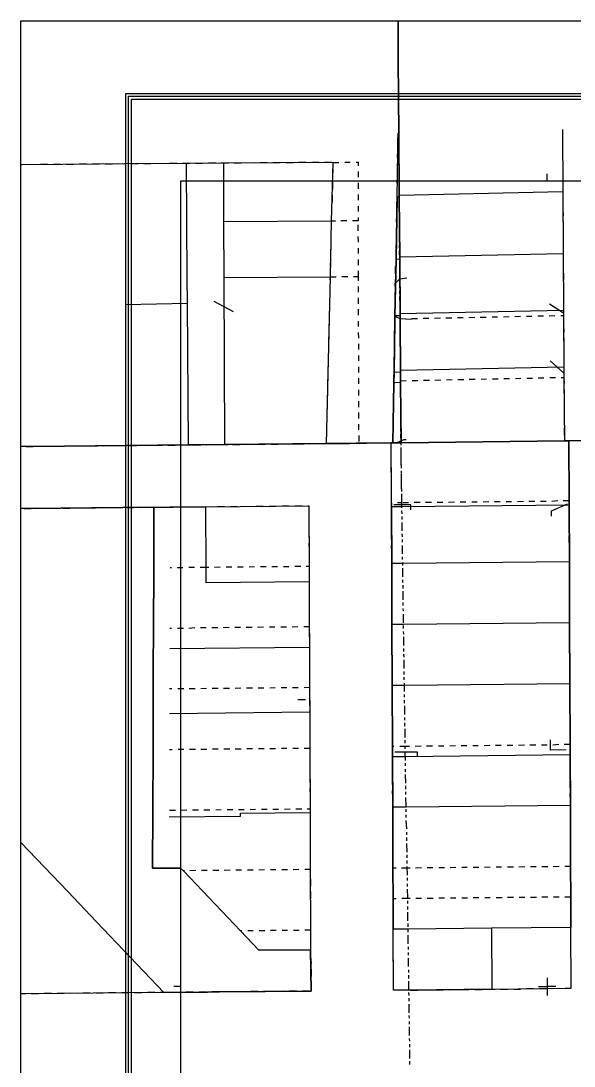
# Model space of a CAD drawing. Extents: x -8 to 2448, y 177 to 3185.
# Drawn here: x -8 to 378, y 2456 to 3185 of the extents above; entities that cross this region are included whole.
import ezdxf

# ---------------------------------------------------------------- set-up
doc = ezdxf.new("R2010")
doc.units = 0
doc.layers.add('Cadastral_Map', color=7, linetype='CONTINUOUS')

msp = doc.modelspace()

# ---------------------------------------------------------------- linework, layer by layer
at = {"layer": 'Cadastral_Map', "color": 1}
for points in [[(255.36557, 3184.8171), (255.36557, 3173.537), (255.36557, 3154.0969), (255.60557, 3135.6168), (255.60557, 3130.3368), (255.84558, 3108.2567), (255.84558, 3106.5767), (256.08558, 3063.3764), (256.08558, 3061.9364), (256.56559, 3020.1762), (256.56559, 3018.7362), (256.8056, 2980.576), (256.8056, 2979.136), (256.8056, 2976.976), (256.8056, 2975.536), (257.0456, 2940.9758), (257.0456, 2939.7758), (257.0456, 2933.7758), (257.0456, 2932.5757), (257.52561, 2890.5755), (251.76549, 2890.5755), (250.56546, 2890.5755), (228.24498, 2890.3355), (226.08493, 2890.3355), (221.76483, 2890.0955), (205.44448, 2890.0955), (134.64294, 2889.3755), (109.20238, 2889.1355), (66.00144, 2888.6555), (22.8005, 2888.1755), (-7.68017, 2887.9355), (-7.68017, 3184.8171), (255.36557, 3184.8171), (255.36557, 3184.8171)], [(-7.68017, 2844.7353), (20.16044, 2844.9753), (84.96185, 2845.6953), (84.96185, 2803.4551), (84.72185, 2760.9748), (84.48184, 2733.3747), (84.48184, 2718.7346), (84.48184, 2676.4944), (84.24184, 2634.2541), (84.00183, 2593.9339), (95.52208, 2593.9339), (103.68226, 2593.9339), (105.6023, 2592.0139), (145.44317, 2550.2537), (158.16345, 2536.8136), (194.40424, 2537.0536), (194.64424, 2508.2535), (130.80285, 2507.7735), (122.40267, 2507.5335), (91.922, 2507.2935), (45.12098, 2556.4937), (24.96054, 2577.6138), (-7.68017, 2611.934), (-7.68017, 2844.7353), (-7.68017, 2844.7353)]]:
    msp.add_lwpolyline(points, close=True, dxfattribs=at)
for points in [[(385.92841, 2892.2555), (374.40816, 2892.0155), (371.5281, 2892.0155), (257.52561, 2890.5755), (257.0456, 2932.5757), (257.0456, 2933.7758), (257.0456, 2939.7758), (257.0456, 2940.9758), (256.8056, 2975.536), (256.8056, 2976.976), (256.8056, 2979.136), (256.8056, 2980.576), (256.56559, 3018.7362), (256.56559, 3020.1762), (256.08558, 3061.9364), (256.08558, 3063.3764), (255.84558, 3106.5767), (255.84558, 3108.2567), (255.60557, 3130.3368), (255.60557, 3135.6168), (255.36557, 3154.0969), (255.36557, 3173.537), (255.36557, 3184.8171), (1361.7897, 3184.8171)], [(255.36557, 3178.5771), (255.36557, 3184.5771)], [(255.36557, 3174.497), (255.36557, 3176.6571)], [(255.36557, 3170.657), (255.36557, 3172.577)], [(255.36557, 3162.497), (255.36557, 3168.497)], [(255.36557, 3158.657), (255.36557, 3160.577)], [(255.36557, 3154.5769), (255.36557, 3156.4969)], [(255.60557, 3146.6569), (255.60557, 3152.6569)], [(255.60557, 3142.5769), (255.60557, 3144.4969)], [(255.60557, 3138.4969), (255.60557, 3140.6569)], [(255.60557, 3130.5768), (255.60557, 3136.5768)], [(255.60557, 3126.4968), (255.60557, 3128.6568)], [(255.60557, 3122.6568), (255.60557, 3124.5768)], [(255.84558, 3114.4967), (255.84558, 3120.4968)], [(255.84558, 3110.6567), (255.84558, 3112.5767)], [(255.84558, 3106.5767), (255.84558, 3108.4967)], [(255.84558, 3098.6566), (255.84558, 3104.6567)], [(255.84558, 3094.5766), (255.84558, 3096.4966)], [(255.84558, 3090.4966), (255.84558, 3092.6566)], [(256.08558, 3082.5766), (256.08558, 3088.5766)], [(256.08558, 3078.4965), (256.08558, 3080.6565)], [(256.08558, 3074.6565), (256.08558, 3076.5765)], [(256.08558, 3066.4965), (256.08558, 3072.4965)], [(256.08558, 3062.6564), (256.08558, 3064.5765)], [(256.08558, 3058.5764), (256.08558, 3060.4964)], [(256.32559, 3050.6564), (256.08558, 3056.6564)], [(256.32559, 3046.5764), (256.32559, 3048.4964)], [(256.32559, 3042.4963), (256.32559, 3044.6563)], [(256.32559, 3034.5763), (256.32559, 3040.5763)], [(256.32559, 3030.4963), (256.32559, 3032.6563)], [(256.32559, 3026.6563), (256.32559, 3028.5763)], [(256.56559, 3018.4962), (256.32559, 3024.4962)], [(256.56559, 3014.6562), (256.56559, 3016.5762)], [(256.56559, 3010.5762), (256.56559, 3012.4962)], [(256.56559, 3002.6561), (256.56559, 3008.6562)], [(256.56559, 2998.5761), (256.56559, 3000.4961)], [(256.56559, 2994.4961), (256.56559, 2996.6561)], [(256.8056, 2986.576), (256.56559, 2992.5761)], [(256.8056, 2982.496), (256.8056, 2984.656)], [(256.8056, 2978.656), (256.8056, 2980.576)], [(256.8056, 2970.4959), (256.8056, 2976.496)], [(256.8056, 2966.6559), (256.8056, 2968.5759)], [(256.8056, 2962.5759), (256.8056, 2964.4959)], [(257.0456, 2954.6559), (256.8056, 2960.6559)], [(257.0456, 2950.5758), (257.0456, 2952.4959)], [(257.0456, 2946.4958), (257.0456, 2948.6558)], [(257.0456, 2938.5758), (257.0456, 2944.5758)], [(257.0456, 2934.4958), (257.0456, 2936.6558)], [(257.0456, 2930.6557), (257.0456, 2932.5757)], [(257.28561, 2922.4957), (257.0456, 2928.4957)], [(257.28561, 2918.6557), (257.28561, 2920.5757)], [(257.28561, 2914.5756), (257.28561, 2916.4957)], [(257.28561, 2906.6556), (257.28561, 2912.6556)], [(257.52561, 2890.5755), (2158.6071, 2915.0557)], [(257.28561, 2902.5756), (257.28561, 2904.4956)], [(257.28561, 2898.4956), (257.28561, 2900.6556)], [(257.52561, 2890.5755), (257.28561, 2896.5756)], [(-7.68017, 2132.8915), (-7.68017, 2611.934), (24.96054, 2577.6138), (45.12098, 2556.4937), (91.922, 2507.2935), (122.40267, 2507.5335), (130.80285, 2507.7735), (194.64424, 2508.2535), (194.40424, 2537.0536), (158.16345, 2536.8136), (145.44317, 2550.2537), (105.6023, 2592.0139), (103.68226, 2593.9339), (95.52208, 2593.9339), (84.00183, 2593.9339), (84.24184, 2634.2541), (84.48184, 2676.4944), (84.48184, 2718.7346), (84.48184, 2733.3747), (84.72185, 2760.9748), (84.96185, 2803.4551), (84.96185, 2845.6953), (20.16044, 2844.9753), (-7.68017, 2844.7353), (-7.68017, 2887.9355), (22.8005, 2888.1755), (66.00144, 2888.6555), (109.20238, 2889.1355), (134.64294, 2889.3755), (205.44448, 2890.0955), (221.76483, 2890.0955), (226.08493, 2890.3355), (228.24498, 2890.3355), (250.56546, 2890.5755), (251.76549, 2890.5755), (257.52561, 2890.5755), (371.5281, 2892.0155), (374.40816, 2892.0155), (385.92841, 2892.2555)], [(-7.68017, 2887.9355), (257.52561, 2890.5755)], [(257.52561, 2889.1355), (257.52561, 2890.5755)], [(257.52561, 2885.0555), (257.52561, 2887.2155)], [(257.52561, 2877.1354), (257.52561, 2883.1355)], [(257.76562, 2873.0554), (257.76562, 2875.2154)], [(257.76562, 2869.2154), (257.76562, 2871.1354)], [(257.76562, 2861.0554), (257.76562, 2867.0554)], [(258.00562, 2857.2153), (257.76562, 2859.1354)], [(258.00562, 2853.1353), (258.00562, 2855.0553)], [(258.00562, 2845.2153), (258.00562, 2851.2153)], [(258.24563, 2841.1353), (258.00562, 2843.0553)], [(258.24563, 2837.0552), (258.24563, 2839.2152)], [(258.24563, 2829.1352), (258.24563, 2835.1352)], [(258.48563, 2825.0552), (258.24563, 2827.2152)], [(258.48563, 2821.2151), (258.48563, 2823.1352)], [(258.48563, 2813.0551), (258.48563, 2819.0551)], [(258.48563, 2809.2151), (258.48563, 2811.1351)], [(258.72564, 2805.1351), (258.72564, 2807.0551)], [(258.72564, 2797.215), (258.72564, 2803.2151)], [(258.72564, 2793.135), (258.72564, 2795.055)], [(258.96564, 2789.055), (258.96564, 2791.215)], [(258.96564, 2781.1349), (258.96564, 2787.135)], [(258.96564, 2777.0549), (258.96564, 2779.2149)], [(259.20565, 2773.2149), (258.96564, 2775.1349)], [(259.20565, 2765.0548), (259.20565, 2771.0549)], [(259.20565, 2761.2148), (259.20565, 2763.1348)], [(259.44566, 2757.1348), (259.20565, 2759.0548)], [(259.44566, 2749.2148), (259.44566, 2755.2148)], [(259.44566, 2745.1347), (259.44566, 2747.0548)], [(259.68566, 2741.0547), (259.44566, 2743.2147)], [(259.68566, 2733.1347), (259.68566, 2739.1347)], [(259.68566, 2729.0547), (259.68566, 2731.2147)], [(259.68566, 2725.2146), (259.68566, 2727.1346)], [(259.92567, 2717.0546), (259.92567, 2723.0546)], [(259.92567, 2713.2146), (259.92567, 2715.1346)], [(259.92567, 2709.1345), (259.92567, 2711.0546)], [(260.16567, 2701.2145), (260.16567, 2707.2145)], [(260.16567, 2697.1345), (260.16567, 2699.0545)], [(260.16567, 2693.0545), (260.16567, 2695.2145)], [(260.40568, 2685.1344), (260.40568, 2691.1344)], [(260.40568, 2681.0544), (260.40568, 2683.2144)], [(260.40568, 2677.2144), (260.40568, 2679.1344)], [(260.64568, 2669.0543), (260.40568, 2675.0544)], [(260.64568, 2665.2143), (260.64568, 2667.1343)], [(260.64568, 2661.1343), (260.64568, 2663.0543)], [(260.88569, 2653.2142), (260.64568, 2659.2143)], [(260.88569, 2649.1342), (260.88569, 2651.2942)], [(260.88569, 2645.2942), (260.88569, 2647.2142)], [(261.12569, 2637.1342), (260.88569, 2643.1342)], [(261.12569, 2633.2941), (261.12569, 2635.2141)], [(261.12569, 2629.2141), (261.12569, 2631.1341)], [(261.3657, 2621.2941), (261.12569, 2627.2941)], [(261.3657, 2617.2141), (261.3657, 2619.1341)], [(261.3657, 2613.134), (261.3657, 2615.294)], [(261.6057, 2605.214), (261.3657, 2611.214)], [(261.6057, 2601.134), (261.6057, 2603.294)], [(261.6057, 2597.2939), (261.6057, 2599.214)], [(261.84571, 2589.1339), (261.6057, 2595.1339)], [(261.84571, 2585.2939), (261.84571, 2587.2139)], [(261.84571, 2581.2139), (261.84571, 2583.1339)], [(262.08571, 2573.2938), (261.84571, 2579.2938)], [(262.08571, 2569.2138), (262.08571, 2571.1338)], [(262.08571, 2565.1338), (262.08571, 2567.2938)], [(262.08571, 2557.2137), (262.08571, 2563.2138)], [(262.32572, 2553.1337), (262.32572, 2555.2937)], [(262.32572, 2549.2937), (262.32572, 2551.2137)], [(262.32572, 2541.1336), (262.32572, 2547.1337)], [(262.56572, 2537.2936), (262.56572, 2539.2136)], [(262.56572, 2533.2136), (262.56572, 2535.1336)], [(262.56572, 2525.2936), (262.56572, 2531.2936)], [(262.80573, 2521.2135), (262.80573, 2523.1335)], [(262.80573, 2517.1335), (262.80573, 2519.2935)], [(262.80573, 2509.2135), (262.80573, 2515.2135)], [(263.04573, 2505.1335), (262.80573, 2507.2935)], [(263.04573, 2501.2934), (263.04573, 2503.2134)], [(263.04573, 2493.1334), (263.04573, 2499.1334)], [(263.28574, 2489.2934), (263.04573, 2491.2134)], [(263.28574, 2485.2133), (263.28574, 2487.1334)], [(263.28574, 2477.2933), (263.28574, 2483.2933)], [(263.52574, 2473.2133), (263.28574, 2475.1333)], [(263.52574, 2469.1333), (263.52574, 2471.2933)], [(263.52574, 2461.2132), (263.52574, 2467.2132)], [(263.52574, 2457.1332), (263.52574, 2459.2932)]]:
    msp.add_lwpolyline(points, dxfattribs=at)
at = {"layer": 'Cadastral_Map', "color": 7}
for points in [[(65.52143, 177.36095), (65.52143, 3134.1768), (2374.1318, 3134.1768), (2374.1318, 177.36095), (65.52143, 177.36095)], [(67.44147, 179.28096), (67.44147, 3132.2568), (2372.4517, 3132.2568), (2372.4517, 179.28096), (67.44147, 179.28096)], [(69.36151, 181.20097), (69.36151, 3130.3368), (2370.2917, 3130.3368), (2370.2917, 181.20097), (69.36151, 181.20097)], [(251.76549, 2890.5755), (252.4855, 2932.3357), (252.72551, 2939.5358), (253.20552, 2975.536), (253.20552, 2979.136), (253.92554, 3018.4962), (254.64555, 3061.9364), (255.36557, 3106.5767), (255.84558, 3106.5767)], [(254.64555, 3061.9364), (255.36557, 3106.5767), (255.84558, 3106.5767)], [(370.08807, 3108.9767), (370.32807, 3065.7765)], [(370.08807, 3108.9767), (370.32807, 3065.7765), (370.56808, 3022.5762), (370.80808, 2982.976), (370.80808, 2979.376), (371.04809, 2943.3758), (371.04809, 2936.1758), (371.5281, 2892.0155)], [(210.00458, 3086.1766), (133.92292, 3085.6966), (107.76235, 3085.4566), (64.56141, 3085.2166), (21.36047, 3084.7366), (-7.68017, 3084.4966)], [(-7.68017, 2887.9355), (22.8005, 2888.1755), (66.00144, 2888.6555), (109.20238, 2889.1355), (134.64294, 2889.3755), (205.44448, 2890.0955), (208.32454, 3006.2561), (209.04456, 3045.1363), (210.00458, 3086.1766)], [(108.48236, 2987.776), (108.24236, 3005.5361), (108.00235, 3044.4163), (107.76235, 3085.4566)], [(133.92292, 3044.6563), (133.92292, 3085.6966)], [(210.00458, 3086.1766), (214.08467, 3086.1766)], [(218.16476, 3086.4166), (222.00484, 3086.4166)], [(226.08493, 3086.4166), (227.52496, 3086.4166), (227.52496, 3083.7766)], [(227.52496, 3079.6965), (227.52496, 3075.8565)], [(359.28783, 3073.2165), (359.28783, 3078.2565)], [(103.92227, 1957.2105), (103.92227, 3073.2165), (2335.9709, 3073.2165), (2335.9709, 841.20452), (103.92227, 841.20452), (103.92227, 1957.2105)], [(227.52496, 3071.7765), (227.52496, 3067.6965)], [(227.52496, 3063.8565), (227.52496, 3059.7764)], [(254.64555, 3061.9364), (253.92554, 3018.4962)], [(256.08558, 3061.9364), (254.64555, 3061.9364)], [(256.08558, 3063.3764), (370.32807, 3065.7765)], [(256.08558, 3063.3764), (256.08558, 3061.9364)], [(370.32807, 3065.7765), (370.56808, 3022.5762)], [(227.52496, 3055.6964), (227.52496, 3051.8564)], [(227.52496, 3047.7764), (227.52496, 3045.3764)], [(211.68461, 3045.1363), (209.04456, 3045.1363), (133.92292, 3044.6563)], [(134.16292, 3005.7761), (133.92292, 3044.6563)], [(219.60479, 3045.3764), (215.5247, 3045.3764)], [(227.52496, 3045.3764), (223.68488, 3045.3764)], [(227.52496, 3038.4163), (227.52496, 3042.4963)], [(227.76496, 3030.4963), (227.52496, 3034.5763)], [(227.76496, 3022.5762), (227.76496, 3026.4162)], [(227.76496, 3014.4162), (227.76496, 3016.3362), (227.76496, 3018.4962)], [(253.92554, 3018.4962), (253.20552, 2979.136)], [(256.56559, 3018.7362), (253.92554, 3018.4962)], [(256.56559, 3020.1762), (370.56808, 3022.5762)], [(256.56559, 3020.1762), (256.56559, 3018.7362)], [(370.56808, 3022.5762), (370.80808, 2982.976)], [(227.76496, 3006.4961), (227.76496, 3010.5762)], [(134.16292, 3005.7761), (208.32454, 3006.2561)], [(134.64294, 2889.3755), (134.16292, 3005.7761)], [(208.32454, 3006.2561), (212.16462, 3006.2561)], [(216.24471, 3006.4961), (220.3248, 3006.4961)], [(224.16489, 3006.4961), (227.28495, 3006.4961), (227.76496, 3006.4961)], [(227.76496, 3003.6161), (227.76496, 3006.4961)], [(253.68553, 3001.9361), (256.56559, 3005.0561), (261.3657, 3005.5361)], [(227.76496, 2995.6961), (227.76496, 2999.5361)], [(140.64307, 2982.016), (127.20277, 2989.216)], [(227.76496, 2987.536), (227.76496, 2991.6161)], [(108.48236, 2987.776), (65.28142, 2986.816)], [(109.20238, 2889.1355), (108.48236, 2987.776)], [(227.76496, 2979.616), (227.76496, 2983.696)], [(370.80808, 2982.976), (256.8056, 2980.576)], [(370.80808, 2981.056), (360.96787, 2987.296)], [(370.80808, 2982.976), (370.80808, 2979.376)], [(227.76496, 2971.696), (227.76496, 2975.536)], [(253.20552, 2975.536), (252.72551, 2939.5358)], [(256.8056, 2979.136), (253.20552, 2979.136)], [(253.20552, 2979.136), (253.20552, 2975.536)], [(264.72577, 2976.496), (256.8056, 2976.976), (253.20552, 2978.656)], [(253.44552, 2975.536), (253.20552, 2975.536)], [(256.8056, 2980.576), (256.8056, 2979.136)], [(256.8056, 2976.976), (260.88569, 2977.216)], [(256.8056, 2975.776), (256.8056, 2975.536)], [(264.72577, 2977.216), (268.80586, 2977.216)], [(272.88595, 2977.456), (276.72603, 2977.456)], [(280.80612, 2977.456), (284.88621, 2977.696)], [(288.72629, 2977.696), (292.80638, 2977.696)], [(296.88647, 2977.936), (300.72656, 2977.936)], [(304.80664, 2977.936), (308.88673, 2978.176)], [(312.72682, 2978.176), (316.80691, 2978.176)], [(320.88699, 2978.416), (324.72708, 2978.416)], [(328.80717, 2978.416), (332.88726, 2978.656)], [(336.72734, 2978.656), (340.80743, 2978.896)], [(344.88752, 2978.896), (348.7276, 2978.896)], [(352.80769, 2979.136), (356.88778, 2979.136)], [(360.72786, 2979.136), (364.80795, 2979.376)], [(368.88804, 2979.376), (370.80808, 2979.376)], [(370.80808, 2979.376), (371.04809, 2943.3758)], [(228.00497, 2963.5359), (227.76496, 2967.6159)], [(228.00497, 2955.6159), (228.00497, 2959.6959)], [(228.00497, 2947.6958), (228.00497, 2951.5358)], [(370.80808, 2939.2958), (361.44788, 2947.6958)], [(228.00497, 2939.5358), (228.00497, 2943.6158)], [(252.72551, 2939.5358), (252.4855, 2932.3357)], [(257.0456, 2939.7758), (252.72551, 2939.5358)], [(371.04809, 2943.3758), (257.0456, 2940.9758)], [(257.0456, 2939.7758), (257.0456, 2940.9758)], [(371.04809, 2943.3758), (371.04809, 2936.1758)], [(228.00497, 2931.6157), (228.00497, 2935.6958)], [(252.4855, 2932.3357), (251.76549, 2890.5755)], [(257.0456, 2932.5757), (253.20552, 2932.3357)], [(257.0456, 2933.7758), (261.12569, 2934.0158)], [(257.0456, 2933.7758), (257.0456, 2932.5757)], [(265.20578, 2934.0158), (269.04586, 2934.0158)], [(273.12595, 2934.2558), (277.20604, 2934.2558)], [(281.04613, 2934.2558), (285.12622, 2934.4958)], [(289.2063, 2934.4958), (293.04639, 2934.7358)], [(297.12648, 2934.7358), (301.20657, 2934.7358)], [(305.04665, 2934.9758), (309.12674, 2934.9758)], [(313.20683, 2934.9758), (317.04691, 2935.2158)], [(321.127, 2935.2158), (325.20709, 2935.2158)], [(329.04717, 2935.4558), (333.12726, 2935.4558)], [(337.20735, 2935.4558), (341.04743, 2935.6958)], [(345.12752, 2935.6958), (349.20761, 2935.6958)], [(353.0477, 2935.9358), (357.12778, 2935.9358)], [(361.20787, 2936.1758), (365.04796, 2936.1758)], [(369.12805, 2936.1758), (371.04809, 2936.1758)], [(371.04809, 2936.1758), (371.5281, 2892.0155)], [(228.00497, 2923.6957), (228.00497, 2927.5357)], [(228.00497, 2915.5357), (228.00497, 2919.6157)], [(228.00497, 2907.6156), (228.00497, 2911.6956)], [(228.00497, 2899.6956), (228.00497, 2903.5356)], [(228.24498, 2891.5355), (228.24498, 2895.6155)], [(-7.68017, 2132.8915), (-7.68017, 2611.934), (24.96054, 2577.6138), (45.12098, 2556.4937), (91.922, 2507.2935), (122.40267, 2507.5335), (130.80285, 2507.7735), (194.64424, 2508.2535), (194.40424, 2537.0536), (158.16345, 2536.8136), (145.44317, 2550.2537), (105.6023, 2592.0139), (103.68226, 2593.9339), (95.52208, 2593.9339), (84.00183, 2593.9339), (84.24184, 2634.2541), (84.48184, 2676.4944), (84.48184, 2718.7346), (84.48184, 2733.3747), (84.72185, 2760.9748), (84.96185, 2803.4551), (84.96185, 2845.6953), (20.16044, 2844.9753), (-7.68017, 2844.7353), (-7.68017, 2887.9355), (22.8005, 2888.1755), (66.00144, 2888.6555), (109.20238, 2889.1355), (134.64294, 2889.3755), (205.44448, 2890.0955), (221.76483, 2890.0955), (226.08493, 2890.3355), (228.24498, 2890.3355), (250.56546, 2890.5755), (251.76549, 2890.5755), (257.52561, 2890.5755), (371.5281, 2892.0155), (374.40816, 2892.0155), (385.92841, 2892.2555)], [(66.00144, 2888.6555), (109.20238, 2889.1355)], [(109.20238, 2889.1355), (134.64294, 2889.3755)], [(134.64294, 2889.3755), (205.44448, 2890.0955)], [(205.44448, 2890.0955), (209.52457, 2890.0955)], [(213.60466, 2890.0955), (217.44474, 2890.0955)], [(221.52483, 2890.0955), (221.76483, 2890.0955), (225.60492, 2890.3355)], [(250.80547, 2848.8153), (250.56546, 2890.5755), (251.76549, 2890.5755)], [(262.80573, 2508.9735), (252.2455, 2508.9735), (252.00549, 2551.4537), (252.00549, 2572.5738), (251.76549, 2593.9339), (251.76549, 2636.4142), (251.52548, 2671.6943), (251.52548, 2678.8944), (251.28548, 2721.3746), (251.04547, 2763.8548), (251.04547, 2806.3351), (250.80547, 2845.9353), (250.80547, 2848.8153), (250.56546, 2890.5755)], [(251.76549, 2890.5755), (257.52561, 2890.5755)], [(254.16554, 2890.5755), (259.44566, 2892.9755), (261.12569, 2892.9755)], [(257.52561, 2890.5755), (371.5281, 2892.0155)], [(257.52561, 2888.8955), (257.52561, 2890.5755)], [(262.80573, 2508.9735), (320.64699, 2509.6935), (376.0882, 2510.1735), (375.84819, 2552.6537), (375.84819, 2573.7738), (375.60819, 2595.1339), (375.60819, 2637.6142), (375.36818, 2672.8944), (375.36818, 2680.0944), (375.12818, 2722.5746), (374.88817, 2765.0548), (374.88817, 2807.5351), (374.64817, 2847.1353), (374.64817, 2850.0153), (374.40816, 2892.0155)], [(371.5281, 2892.0155), (374.40816, 2892.0155), (374.64817, 2850.0153)], [(371.5281, 2892.0155), (374.40816, 2892.0155)], [(257.52561, 2880.7355), (257.52561, 2884.8155)], [(257.76562, 2872.8154), (257.52561, 2876.8954)], [(257.76562, 2864.8954), (257.76562, 2868.7354)], [(258.00562, 2856.7353), (257.76562, 2860.8154)], [(258.00562, 2848.8153), (258.00562, 2852.8953)], [(366.72799, 2850.0153), (362.6479, 2849.7753)], [(374.64817, 2850.0153), (370.56808, 2850.0153)], [(374.64817, 2850.0153), (374.64817, 2847.1353)], [(-7.68017, 2844.7353), (20.16044, 2844.9753), (84.96185, 2845.6953), (96.4821, 2845.6953), (121.20264, 2845.9353), (193.20421, 2846.6553), (193.44422, 2804.4151), (193.44422, 2793.615), (193.44422, 2762.1748), (193.68422, 2747.7748), (193.68422, 2719.9346), (193.92423, 2702.6545), (193.92423, 2677.4544), (194.16423, 2635.2141), (194.16423, 2632.8141), (194.16423, 2592.9739), (194.40424, 2550.7337), (194.40424, 2537.0536), (194.64424, 2508.2535)], [(121.20264, 2845.9353), (96.4821, 2845.6953)], [(121.20264, 2845.9353), (193.20421, 2846.6553), (193.44422, 2804.4151), (193.44422, 2793.615)], [(121.44265, 2803.6951), (121.20264, 2845.9353)], [(250.80547, 2848.8153), (250.80547, 2845.9353)], [(251.04547, 2848.8153), (250.80547, 2848.8153)], [(250.80547, 2845.9353), (251.04547, 2806.3351)], [(258.00562, 2845.9353), (250.80547, 2845.9353)], [(264.24576, 2843.7753), (264.24576, 2847.3753), (252.4855, 2847.3753)], [(258.00562, 2848.8153), (254.88556, 2848.8153)], [(258.00562, 2845.9353), (258.00562, 2848.8153)], [(374.64817, 2847.1353), (258.00562, 2845.9353)], [(262.56572, 2848.8153), (258.72564, 2848.8153)], [(270.7259, 2849.0553), (266.64581, 2849.0553)], [(278.64607, 2849.0553), (274.56598, 2849.0553)], [(286.56625, 2849.0553), (282.72616, 2849.0553)], [(294.72642, 2849.2953), (290.64634, 2849.0553)], [(302.6466, 2849.2953), (298.56651, 2849.2953)], [(310.56677, 2849.2953), (306.72669, 2849.2953)], [(318.72695, 2849.5353), (314.64686, 2849.2953)], [(326.64712, 2849.5353), (322.56703, 2849.5353)], [(334.56729, 2849.5353), (330.72721, 2849.5353)], [(342.72747, 2849.7753), (338.64738, 2849.5353)], [(350.64764, 2849.7753), (346.56755, 2849.7753)], [(358.56782, 2849.7753), (354.72773, 2849.7753)], [(362.4079, 2839.4552), (362.4079, 2843.0553), (373.44814, 2848.0953)], [(374.64817, 2847.1353), (374.88817, 2807.5351), (374.88817, 2765.0548), (375.12818, 2722.5746), (375.36818, 2680.0944)], [(251.04547, 2806.3351), (251.04547, 2763.8548)], [(258.72564, 2806.3351), (251.04547, 2806.3351)], [(374.88817, 2807.5351), (258.72564, 2806.3351)], [(97.44212, 2803.4551), (96.4821, 2803.4551)], [(105.3623, 2803.4551), (101.28221, 2803.4551)], [(113.28247, 2803.6951), (109.44239, 2803.6951)], [(121.44265, 2803.6951), (117.36256, 2803.6951)], [(123.36269, 2803.6951), (121.44265, 2803.6951)], [(193.44422, 2793.615), (121.44265, 2792.895), (121.44265, 2803.6951)], [(131.28286, 2803.9351), (127.44278, 2803.6951)], [(139.44304, 2803.9351), (135.36295, 2803.9351)], [(147.36321, 2803.9351), (143.28312, 2803.9351)], [(155.28339, 2804.1751), (151.4433, 2803.9351)], [(163.44356, 2804.1751), (159.36347, 2804.1751)], [(171.36374, 2804.1751), (167.28365, 2804.1751)], [(179.28391, 2804.1751), (175.44382, 2804.1751)], [(187.44409, 2804.4151), (183.364, 2804.4151)], [(193.44422, 2804.4151), (191.28417, 2804.4151)], [(193.44422, 2793.615), (193.44422, 2762.1748)], [(251.04547, 2763.8548), (251.28548, 2721.3746)], [(259.20565, 2763.8548), (251.04547, 2763.8548)], [(374.88817, 2765.0548), (259.20565, 2763.8548)], [(97.44212, 2761.2148), (96.2421, 2761.2148)], [(105.6023, 2761.2148), (101.52221, 2761.2148)], [(113.52247, 2761.4548), (109.44239, 2761.2148)], [(121.44265, 2761.4548), (117.60256, 2761.4548)], [(129.60283, 2761.4548), (125.52274, 2761.4548)], [(137.523, 2761.6948), (133.44291, 2761.4548)], [(145.44317, 2761.6948), (141.60309, 2761.6948)], [(153.60335, 2761.6948), (149.52326, 2761.6948)], [(161.52352, 2761.9348), (157.44343, 2761.6948)], [(169.44369, 2761.9348), (165.60361, 2761.9348)], [(177.60387, 2761.9348), (173.52378, 2761.9348)], [(185.52404, 2762.1748), (181.44396, 2761.9348)], [(193.44422, 2762.1748), (189.60413, 2762.1748)], [(193.44422, 2762.1748), (193.68422, 2747.7748)], [(193.68422, 2747.7748), (96.2421, 2746.8147)], [(193.68422, 2747.7748), (193.68422, 2719.9346), (193.92423, 2702.6545)], [(97.68213, 2718.9746), (96.00209, 2718.9746)], [(105.84231, 2718.9746), (101.76222, 2718.9746)], [(113.76248, 2718.9746), (109.68239, 2718.9746)], [(121.68265, 2719.2146), (117.84257, 2718.9746)], [(129.84283, 2719.2146), (125.76274, 2719.2146)], [(137.763, 2719.2146), (133.68291, 2719.2146)], [(145.68318, 2719.4546), (141.84309, 2719.2146)], [(153.84335, 2719.4546), (149.76326, 2719.4546)], [(161.76353, 2719.4546), (157.68344, 2719.4546)], [(169.6837, 2719.6946), (165.84362, 2719.4546)], [(177.84388, 2719.6946), (173.76379, 2719.6946)], [(185.76405, 2719.6946), (181.68396, 2719.6946)], [(193.68422, 2719.9346), (189.84414, 2719.6946)], [(251.28548, 2721.3746), (251.52548, 2678.8944)], [(259.92567, 2721.3746), (251.28548, 2721.3746)], [(375.12818, 2722.5746), (259.92567, 2721.3746)], [(185.52404, 2711.5346), (190.80416, 2711.5346)], [(193.92423, 2702.6545), (96.00209, 2701.6945)], [(193.92423, 2702.6545), (193.92423, 2677.4544), (194.16423, 2635.2141)], [(372.48812, 2676.4944), (361.68788, 2676.2544), (361.68788, 2683.4544)], [(97.92213, 2676.4944), (96.00209, 2676.4944)], [(105.84231, 2676.7344), (102.00222, 2676.7344)], [(114.00249, 2676.7344), (109.9224, 2676.7344)], [(121.92266, 2676.7344), (117.84257, 2676.7344)], [(129.84283, 2676.9744), (126.00275, 2676.9744)], [(138.00301, 2676.9744), (133.92292, 2676.9744)], [(145.92318, 2676.9744), (141.84309, 2676.9744)], [(153.84335, 2677.2144), (150.00327, 2677.2144)], [(162.00353, 2677.2144), (157.92344, 2677.2144)], [(169.9237, 2677.2144), (165.84362, 2677.2144)], [(177.84388, 2677.4544), (174.00379, 2677.4544)], [(186.00405, 2677.4544), (181.92397, 2677.4544)], [(193.92423, 2677.4544), (189.84414, 2677.4544)], [(251.52548, 2678.8944), (251.52548, 2671.6943), (251.76549, 2636.4142)], [(252.4855, 2678.8944), (251.52548, 2678.8944)], [(260.40568, 2678.8944), (256.56559, 2678.8944)], [(263.28574, 2678.8944), (260.40568, 2678.8944)], [(271.44592, 2679.1344), (267.36583, 2678.8944)], [(279.36609, 2679.1344), (275.286, 2679.1344)], [(287.28626, 2679.1344), (283.44618, 2679.1344)], [(295.44644, 2679.3744), (291.36635, 2679.1344)], [(303.36661, 2679.3744), (299.28652, 2679.3744)], [(311.28679, 2679.3744), (307.4467, 2679.3744)], [(319.44696, 2679.6144), (315.36687, 2679.3744)], [(327.36714, 2679.6144), (323.28705, 2679.6144)], [(335.28731, 2679.6144), (331.44722, 2679.6144)], [(343.44749, 2679.8544), (339.3674, 2679.6144)], [(351.36766, 2679.8544), (347.28757, 2679.8544)], [(359.28783, 2679.8544), (355.44775, 2679.8544)], [(367.44801, 2680.0944), (363.36792, 2679.8544)], [(375.36818, 2680.0944), (371.28809, 2680.0944)], [(375.36818, 2680.0944), (375.36818, 2672.8944)], [(260.64568, 2671.6943), (251.52548, 2671.6943)], [(268.80586, 2671.6943), (268.80586, 2674.8144), (253.20552, 2674.8144)], [(375.36818, 2672.8944), (260.64568, 2671.6943)], [(375.36818, 2672.8944), (375.60819, 2637.6142)], [(95.76209, 2629.6941), (145.44317, 2630.1741), (145.44317, 2632.3341), (194.16423, 2632.8141)], [(100.08218, 2634.2541), (96.00209, 2634.2541)], [(108.00235, 2634.4941), (104.16227, 2634.2541)], [(116.16253, 2634.4941), (112.08244, 2634.4941)], [(124.08271, 2634.4941), (120.00262, 2634.4941)], [(132.00288, 2634.7341), (128.16279, 2634.4941)], [(140.16306, 2634.7341), (136.08297, 2634.7341)], [(148.08323, 2634.7341), (144.00314, 2634.7341)], [(156.0034, 2634.9741), (152.16332, 2634.7341)], [(164.16358, 2634.9741), (160.08349, 2634.9741)], [(172.08375, 2634.9741), (168.00366, 2634.9741)], [(180.00392, 2635.2141), (176.16384, 2634.9741)], [(188.1641, 2635.2141), (184.08401, 2635.2141)], [(194.16423, 2635.2141), (192.00419, 2635.2141)], [(194.16423, 2635.2141), (194.16423, 2632.8141)], [(194.16423, 2632.8141), (194.16423, 2592.9739)], [(251.76549, 2636.4142), (251.76549, 2593.9339)], [(261.12569, 2636.4142), (251.76549, 2636.4142)], [(375.60819, 2637.6142), (261.12569, 2636.4142)], [(375.60819, 2637.6142), (375.60819, 2595.1339), (371.7681, 2595.1339)], [(343.68749, 2594.8939), (339.6074, 2594.6539)], [(351.60766, 2594.8939), (347.76758, 2594.8939)], [(359.76784, 2594.8939), (355.68775, 2594.8939)], [(367.68801, 2595.1339), (363.60793, 2594.8939)], [(375.60819, 2595.1339), (375.84819, 2573.7738)], [(95.52208, 2593.9339), (103.68226, 2593.9339), (105.6023, 2592.0139)], [(145.44317, 2550.2537), (105.6023, 2592.0139)], [(106.32232, 2592.0139), (105.6023, 2592.0139)], [(114.24249, 2592.2539), (110.1624, 2592.0139)], [(122.16266, 2592.2539), (118.32258, 2592.2539)], [(130.32284, 2592.2539), (126.24275, 2592.2539)], [(138.24301, 2592.4939), (134.16292, 2592.2539)], [(146.16319, 2592.4939), (142.3231, 2592.4939)], [(154.32336, 2592.4939), (150.24328, 2592.4939)], [(162.24354, 2592.7339), (158.16345, 2592.4939)], [(170.16371, 2592.7339), (166.32363, 2592.7339)], [(178.32389, 2592.7339), (174.2438, 2592.7339)], [(186.24406, 2592.9739), (182.16397, 2592.7339)], [(194.16423, 2592.9739), (190.32415, 2592.9739)], [(194.16423, 2592.9739), (194.40424, 2550.7337), (194.40424, 2537.0536)], [(251.76549, 2593.9339), (252.00549, 2572.5738), (252.00549, 2551.4537)], [(253.92554, 2593.9339), (251.76549, 2593.9339)], [(261.6057, 2593.9339), (257.76562, 2593.9339)], [(263.76575, 2593.9339), (261.6057, 2593.9339)], [(271.68592, 2594.1739), (267.60583, 2593.9339)], [(279.60609, 2594.1739), (275.76601, 2594.1739)], [(287.76627, 2594.1739), (283.68618, 2594.1739)], [(295.68645, 2594.4139), (291.60636, 2594.1739)], [(303.60662, 2594.4139), (299.76653, 2594.4139)], [(311.7668, 2594.4139), (307.68671, 2594.4139)], [(319.68697, 2594.6539), (315.60688, 2594.4139)], [(327.60714, 2594.6539), (323.76706, 2594.6539)], [(335.76732, 2594.6539), (331.68723, 2594.6539)], [(287.76627, 2573.0538), (283.68618, 2573.0538)], [(295.68645, 2573.0538), (291.84636, 2573.0538)], [(303.84662, 2573.0538), (299.76653, 2573.0538)], [(311.7668, 2573.2938), (307.68671, 2573.2938)], [(319.68697, 2573.2938), (315.84688, 2573.2938)], [(327.84715, 2573.2938), (323.76706, 2573.2938)], [(335.76732, 2573.5338), (331.68723, 2573.5338)], [(343.68749, 2573.5338), (339.84741, 2573.5338)], [(351.84767, 2573.5338), (347.76758, 2573.5338)], [(359.76784, 2573.7738), (355.68775, 2573.7738)], [(367.68801, 2573.7738), (363.84793, 2573.7738)], [(375.84819, 2573.7738), (371.7681, 2573.7738)], [(375.84819, 2573.7738), (375.84819, 2552.6537)], [(253.92554, 2572.5738), (252.00549, 2572.5738)], [(262.08571, 2572.8138), (258.00562, 2572.8138)], [(263.76575, 2572.8138), (262.08571, 2572.8138)], [(271.68592, 2572.8138), (267.84584, 2572.8138)], [(279.8461, 2572.8138), (275.76601, 2572.8138)], [(262.32572, 2551.4537), (252.00549, 2551.4537)], [(262.80573, 2508.9735), (252.2455, 2508.9735), (252.00549, 2551.4537)], [(375.84819, 2552.6537), (320.40698, 2552.1737), (262.32572, 2551.4537)], [(320.40698, 2552.1737), (320.64699, 2509.6935)], [(320.64699, 2509.6935), (376.0882, 2510.1735), (375.84819, 2552.6537)], [(146.40319, 2550.2537), (145.44317, 2550.2537)], [(194.40424, 2537.0536), (158.16345, 2536.8136), (145.44317, 2550.2537)], [(154.32336, 2550.2537), (150.48328, 2550.2537)], [(162.48354, 2550.2537), (158.40345, 2550.2537)], [(170.40371, 2550.4937), (166.32363, 2550.4937)], [(178.32389, 2550.4937), (174.4838, 2550.4937)], [(186.48407, 2550.4937), (182.40398, 2550.4937)], [(194.40424, 2550.7337), (190.32415, 2550.7337)], [(91.922, 2507.2935), (122.40267, 2507.5335), (130.80285, 2507.7735), (194.64424, 2508.2535), (194.40424, 2537.0536)], [(359.28783, 2517.3735), (359.28783, 2505.1335)], [(194.64424, 2508.2535), (130.80285, 2507.7735), (122.40267, 2507.5335), (91.922, 2507.2935), (18.00039, 2506.5735), (-7.68017, 2506.3335)], [(103.92227, 2511.3735), (98.88216, 2511.3735)], [(320.64699, 2509.6935), (262.80573, 2508.9735)], [(353.2877, 2511.3735), (359.28783, 2511.3735)], [(365.28796, 2511.3735), (359.28783, 2511.3735)]]:
    msp.add_lwpolyline(points, dxfattribs=at)
at = {"layer": 'Cadastral_Map', "color": 2}
for points in [[(370.08807, 3107.7767), (370.08807, 3102.9767)], [(255.12556, 3098.4166), (255.12556, 3103.4567)], [(370.08807, 3098.8966), (370.08807, 3093.8566)], [(254.88556, 3089.5366), (255.12556, 3094.5766)], [(-6.96015, 3084.4966), (-7.68017, 3084.4966)], [(2.16005, 3084.7366), (-2.88006, 3084.4966)], [(11.04024, 3084.7366), (6.00013, 3084.7366)], [(20.16044, 3084.7366), (15.12033, 3084.7366)], [(29.04063, 3084.7366), (24.00052, 3084.7366)], [(38.16083, 3084.9766), (33.12072, 3084.9766)], [(47.04103, 3084.9766), (42.00092, 3084.9766)], [(56.16122, 3084.9766), (51.12111, 3084.9766)], [(65.04142, 3085.2166), (64.56141, 3085.2166), (60.00131, 3084.9766)], [(74.16162, 3085.2166), (69.12151, 3085.2166)], [(83.04181, 3085.2166), (78.0017, 3085.2166)], [(92.16201, 3085.4566), (87.1219, 3085.2166)], [(101.0422, 3085.4566), (96.00209, 3085.4566)], [(110.1624, 3085.4566), (107.76235, 3085.4566), (105.12229, 3085.4566)], [(119.0426, 3085.4566), (114.00249, 3085.4566)], [(128.16279, 3085.6966), (123.12268, 3085.6966)], [(137.04299, 3085.6966), (133.92292, 3085.6966), (132.00288, 3085.6966)], [(146.16319, 3085.6966), (141.12308, 3085.6966)], [(155.04338, 3085.9366), (150.00327, 3085.6966)], [(164.16358, 3085.9366), (159.12347, 3085.9366)], [(173.04377, 3085.9366), (168.00366, 3085.9366)], [(182.16397, 3085.9366), (177.12386, 3085.9366)], [(191.04416, 3086.1766), (186.00405, 3086.1766)], [(200.16436, 3086.1766), (195.12425, 3086.1766)], [(209.04456, 3086.1766), (204.00445, 3086.1766)], [(210.00458, 3085.4566), (210.00458, 3086.1766)], [(254.88556, 3080.4165), (254.88556, 3085.4566)], [(370.08807, 3089.7766), (370.32807, 3084.9766)], [(209.76457, 3076.3365), (210.00458, 3081.3765)], [(254.64555, 3071.5365), (254.88556, 3076.5765)], [(370.32807, 3080.8965), (370.32807, 3075.8565)], [(209.76457, 3067.4565), (209.76457, 3072.4965)], [(370.32807, 3071.7765), (370.32807, 3066.9765)], [(209.52457, 3058.3364), (209.52457, 3063.3764)], [(254.64555, 3062.4164), (254.64555, 3067.4565)], [(370.32807, 3062.8964), (370.32807, 3057.8564)], [(209.28456, 3049.4564), (209.28456, 3054.4964)], [(254.40555, 3053.5364), (254.40555, 3058.5764)], [(254.16554, 3044.4163), (254.40555, 3049.4564)], [(370.32807, 3053.7764), (370.56808, 3048.9764)], [(209.04456, 3040.3363), (209.04456, 3045.1363), (209.04456, 3045.3764)], [(254.16554, 3035.5363), (254.16554, 3040.5763)], [(370.56808, 3044.8963), (370.56808, 3039.8563)], [(208.80455, 3031.4563), (208.80455, 3036.4963)], [(370.56808, 3035.7763), (370.56808, 3030.9763)], [(208.56455, 3022.3362), (208.80455, 3027.3763)], [(253.92554, 3026.4162), (254.16554, 3031.4563)], [(370.56808, 3026.8963), (370.56808, 3022.5762), (370.56808, 3021.8562)], [(208.32454, 3013.4562), (208.56455, 3018.4962)], [(253.92554, 3017.5362), (253.92554, 3018.4962), (253.92554, 3022.5762)], [(370.56808, 3017.7762), (370.56808, 3012.9762)], [(253.68553, 3008.4162), (253.68553, 3013.4562)], [(208.08454, 3004.3361), (208.32454, 3006.2561), (208.32454, 3009.3762)], [(253.44552, 2999.5361), (253.68553, 3004.5761)], [(370.80808, 3008.8962), (370.80808, 3003.8561)], [(208.08454, 2995.4561), (208.08454, 3000.4961)], [(370.80808, 2999.7761), (370.80808, 2994.9761)], [(207.84453, 2986.336), (207.84453, 2991.3761)], [(253.44552, 2990.4161), (253.44552, 2995.4561)], [(370.80808, 2990.8961), (370.80808, 2985.856)], [(207.60453, 2977.456), (207.60453, 2982.496)], [(253.20552, 2981.536), (253.44552, 2986.576)], [(370.80808, 2981.776), (370.80808, 2979.376), (370.80808, 2976.976)], [(253.20552, 2972.416), (253.20552, 2975.536), (253.20552, 2977.456)], [(207.36452, 2968.3359), (207.36452, 2973.376)], [(252.96551, 2963.5359), (252.96551, 2968.5759)], [(370.80808, 2972.896), (371.04809, 2967.8559)], [(207.12452, 2959.4559), (207.12452, 2964.4959)], [(252.96551, 2954.4159), (252.96551, 2959.4559)], [(371.04809, 2963.7759), (371.04809, 2958.9759)], [(206.88451, 2950.3358), (207.12452, 2955.3759)], [(371.04809, 2954.8959), (371.04809, 2949.8558)], [(206.6445, 2941.4558), (206.88451, 2946.4958)], [(252.72551, 2945.5358), (252.72551, 2950.5758)], [(371.04809, 2945.7758), (371.04809, 2943.3758), (371.04809, 2940.9758)], [(252.4855, 2936.4158), (252.72551, 2939.5358), (252.72551, 2941.4558)], [(206.4045, 2932.3357), (206.6445, 2937.3758)], [(252.4855, 2927.5357), (252.4855, 2932.3357), (252.4855, 2932.5757)], [(371.04809, 2936.8958), (371.04809, 2936.1758), (371.28809, 2931.8557)], [(206.4045, 2923.4557), (206.4045, 2928.4957)], [(252.2455, 2918.4157), (252.2455, 2923.4557)], [(371.28809, 2927.7757), (371.28809, 2922.9757)], [(206.16449, 2914.3356), (206.16449, 2919.3757)], [(371.28809, 2918.8957), (371.28809, 2913.8556)], [(205.92449, 2905.4556), (205.92449, 2910.4956)], [(252.2455, 2909.5356), (252.2455, 2914.5756)], [(371.28809, 2909.7756), (371.28809, 2904.9756)], [(205.68448, 2896.3356), (205.68448, 2901.3756)], [(252.00549, 2900.4156), (252.00549, 2905.4556)], [(251.76549, 2891.5355), (252.00549, 2896.5756)], [(371.28809, 2900.8956), (371.28809, 2895.8555)], [(-4.08009, 2887.9355), (0.96002, 2887.9355)], [(4.80011, 2888.1755), (9.84021, 2888.1755)], [(13.9203, 2888.1755), (18.96041, 2888.1755)], [(22.8005, 2888.1755), (27.84061, 2888.4155)], [(31.9207, 2888.4155), (36.96081, 2888.4155)], [(40.80089, 2888.4155), (45.841, 2888.4155)], [(49.92109, 2888.4155), (54.9612, 2888.6555)], [(58.80128, 2888.6555), (63.84139, 2888.6555)], [(67.92148, 2888.6555), (72.96159, 2888.6555)], [(76.80167, 2888.8955), (81.84178, 2888.8955)], [(85.92187, 2888.8955), (90.96198, 2888.8955)], [(94.80207, 2888.8955), (99.84218, 2888.8955)], [(103.92227, 2889.1355), (108.96238, 2889.1355)], [(112.80246, 2889.1355), (117.84257, 2889.1355)], [(121.92266, 2889.1355), (126.96277, 2889.3755)], [(130.80285, 2889.3755), (134.64294, 2889.3755), (135.84296, 2889.3755)], [(139.92305, 2889.3755), (144.96316, 2889.3755)], [(148.80324, 2889.3755), (153.84335, 2889.6155)], [(157.92344, 2889.6155), (162.96355, 2889.6155)], [(166.80364, 2889.6155), (171.84375, 2889.6155)], [(175.92383, 2889.8555), (180.96394, 2889.8555)], [(184.80403, 2889.8555), (189.84414, 2889.8555)], [(193.92423, 2889.8555), (198.96434, 2890.0955)], [(202.80442, 2890.0955), (205.44448, 2890.0955), (205.44448, 2892.4955)], [(250.56546, 2886.2555), (250.56546, 2890.5755)], [(372.48812, 2892.0155), (374.40816, 2892.0155)], [(374.40816, 2884.0955), (374.40816, 2888.8955)], [(250.56546, 2877.1354), (250.56546, 2882.1755)], [(374.64817, 2874.9754), (374.40816, 2880.0155)], [(250.80547, 2868.2554), (250.80547, 2873.2954)], [(374.64817, 2866.0954), (374.64817, 2870.8954)], [(250.80547, 2859.1354), (250.80547, 2864.1754)], [(374.64817, 2856.9753), (374.64817, 2862.0154)], [(250.80547, 2850.2553), (250.80547, 2855.2953)], [(374.64817, 2848.0953), (374.64817, 2850.0153), (374.64817, 2852.8953)], [(-5.52012, 2844.7353), (-0.48001, 2844.7353)], [(3.36007, 2844.7353), (8.40018, 2844.9753)], [(12.48027, 2844.9753), (17.52038, 2844.9753)], [(21.36047, 2844.9753), (26.40058, 2844.9753)], [(30.48066, 2845.2153), (35.28077, 2845.2153)], [(39.36086, 2845.2153), (44.40097, 2845.2153)], [(48.48106, 2845.2153), (53.28116, 2845.4553)], [(57.36125, 2845.4553), (62.40136, 2845.4553)], [(66.48145, 2845.4553), (71.28155, 2845.4553)], [(75.36164, 2845.4553), (80.40175, 2845.6953)], [(84.48184, 2845.6953), (84.96185, 2845.6953), (89.28195, 2845.6953)], [(93.36204, 2845.6953), (96.4821, 2845.6953), (98.40215, 2845.6953)], [(102.48223, 2845.9353), (107.28234, 2845.9353)], [(111.36243, 2845.9353), (116.40254, 2845.9353)], [(120.48263, 2845.9353), (121.20264, 2845.9353), (125.28273, 2846.1753)], [(129.36282, 2846.1753), (134.40293, 2846.1753)], [(138.48302, 2846.1753), (143.28312, 2846.1753)], [(147.36321, 2846.1753), (152.40332, 2846.4153)], [(156.48341, 2846.4153), (161.28352, 2846.4153)], [(165.3636, 2846.4153), (170.40371, 2846.4153)], [(174.4838, 2846.6553), (179.28391, 2846.6553)], [(183.364, 2846.6553), (188.40411, 2846.6553)], [(192.4842, 2846.6553), (193.20421, 2846.6553), (193.20421, 2842.5753)], [(250.80547, 2841.1353), (250.80547, 2845.9353), (250.80547, 2846.1753)], [(374.64817, 2838.9752), (374.64817, 2844.0153)], [(193.20421, 2838.4952), (193.20421, 2833.4552)], [(250.80547, 2832.2552), (250.80547, 2837.2952)], [(193.20421, 2829.6152), (193.20421, 2824.5752)], [(250.80547, 2823.1352), (250.80547, 2828.1752)], [(374.64817, 2830.0952), (374.64817, 2834.8952)], [(374.64817, 2820.9751), (374.64817, 2826.0152)], [(193.20421, 2820.4951), (193.44422, 2815.4551)], [(251.04547, 2814.2551), (250.80547, 2819.2951)], [(374.88817, 2812.0951), (374.88817, 2816.8951)], [(193.44422, 2811.6151), (193.44422, 2806.5751)], [(251.04547, 2805.1351), (251.04547, 2806.3351), (251.04547, 2810.1751)], [(374.88817, 2802.9751), (374.88817, 2807.5351), (374.88817, 2808.0151)], [(193.44422, 2802.495), (193.44422, 2797.455)], [(251.04547, 2796.255), (251.04547, 2801.295)], [(193.44422, 2793.615), (193.44422, 2788.575)], [(251.04547, 2787.135), (251.04547, 2792.175)], [(374.88817, 2794.095), (374.88817, 2798.895)], [(193.44422, 2784.495), (193.44422, 2779.4549)], [(374.88817, 2784.975), (374.88817, 2790.015)], [(251.04547, 2778.2549), (251.04547, 2783.2949)], [(374.88817, 2776.0949), (374.88817, 2780.8949)], [(193.44422, 2775.6149), (193.44422, 2770.5749)], [(251.04547, 2769.1349), (251.04547, 2774.1749)], [(374.88817, 2766.9749), (374.88817, 2772.0149)], [(193.44422, 2766.4949), (193.44422, 2762.1748), (193.44422, 2761.4548)], [(251.28548, 2760.2548), (251.04547, 2763.8548), (251.04547, 2765.2948)], [(375.12818, 2758.0948), (374.88817, 2762.8948)], [(193.68422, 2757.6148), (193.68422, 2752.5748)], [(251.28548, 2751.1348), (251.28548, 2756.1748)], [(193.68422, 2748.4948), (193.68422, 2747.7748), (193.68422, 2743.4547)], [(375.12818, 2748.9748), (375.12818, 2754.0148)], [(251.28548, 2742.2547), (251.28548, 2747.2948)], [(375.12818, 2740.0947), (375.12818, 2744.8947)], [(193.68422, 2739.6147), (193.68422, 2734.5747)], [(251.28548, 2733.1347), (251.28548, 2738.1747)], [(375.12818, 2730.9747), (375.12818, 2736.0147)], [(193.68422, 2730.4947), (193.68422, 2725.4546)], [(251.28548, 2724.2546), (251.28548, 2729.2946)], [(375.12818, 2722.0946), (375.12818, 2722.5746), (375.12818, 2726.8946)], [(193.68422, 2721.6146), (193.68422, 2719.9346), (193.68422, 2716.5746)], [(251.28548, 2715.1346), (251.28548, 2720.1746)], [(193.68422, 2712.4946), (193.68422, 2707.4545)], [(375.12818, 2712.9746), (375.12818, 2718.0146)], [(251.28548, 2706.2545), (251.28548, 2711.2946)], [(375.12818, 2704.0945), (375.12818, 2708.8945)], [(193.68422, 2703.6145), (193.92423, 2702.6545), (193.92423, 2698.5745)], [(251.52548, 2697.1345), (251.52548, 2702.1745)], [(375.36818, 2694.9745), (375.36818, 2700.0145)], [(193.92423, 2694.4945), (193.92423, 2689.4544)], [(251.52548, 2688.2544), (251.52548, 2693.2945)], [(375.36818, 2686.0944), (375.36818, 2690.8944)], [(193.92423, 2685.6144), (193.92423, 2680.5744)], [(251.52548, 2679.1344), (251.52548, 2684.1744)], [(193.92423, 2676.4944), (193.92423, 2671.4543)], [(251.52548, 2670.2543), (251.52548, 2671.6943), (251.52548, 2675.2944)], [(375.36818, 2676.9744), (375.36818, 2680.0944), (375.36818, 2682.0144)], [(375.36818, 2668.0943), (375.36818, 2672.8944), (375.36818, 2672.8944)], [(193.92423, 2667.6143), (193.92423, 2662.5743)], [(251.52548, 2661.1343), (251.52548, 2666.1743)], [(375.36818, 2658.9743), (375.36818, 2664.0143)], [(193.92423, 2658.4943), (193.92423, 2653.4542)], [(251.52548, 2652.2542), (251.52548, 2657.2943)], [(375.36818, 2650.0942), (375.36818, 2654.8943)], [(193.92423, 2649.6142), (194.16423, 2644.5742)], [(251.76549, 2643.1342), (251.52548, 2648.1742)], [(375.60819, 2640.9742), (375.36818, 2646.0142)], [(194.16423, 2640.4942), (194.16423, 2635.4542)], [(251.76549, 2634.2541), (251.76549, 2636.4142), (251.76549, 2639.2942)], [(194.16423, 2631.6141), (194.16423, 2626.5741)], [(375.60819, 2632.0941), (375.60819, 2636.8942)], [(251.76549, 2625.1341), (251.76549, 2630.1741)], [(375.60819, 2622.9741), (375.60819, 2628.0141)], [(194.16423, 2622.4941), (194.16423, 2617.4541)], [(251.76549, 2616.254), (251.76549, 2621.2941)], [(375.60819, 2614.094), (375.60819, 2618.8941)], [(194.16423, 2613.614), (194.16423, 2608.574)], [(251.76549, 2607.134), (251.76549, 2612.174)], [(375.60819, 2604.974), (375.60819, 2610.014)], [(194.16423, 2604.494), (194.16423, 2599.454)], [(251.76549, 2598.254), (251.76549, 2603.294)], [(194.16423, 2595.6139), (194.16423, 2592.9739), (194.16423, 2590.5739)], [(375.60819, 2596.0939), (375.60819, 2600.894)], [(251.76549, 2589.1339), (251.76549, 2593.9339), (251.76549, 2594.1739)], [(375.84819, 2586.9739), (375.60819, 2592.0139)], [(194.40424, 2586.4939), (194.40424, 2581.4539)], [(252.00549, 2580.2539), (252.00549, 2585.2939)], [(375.84819, 2578.0938), (375.84819, 2582.8939)], [(194.40424, 2577.6138), (194.40424, 2572.5738)], [(252.00549, 2571.1338), (252.00549, 2572.5738), (252.00549, 2576.1738)], [(375.84819, 2568.9738), (375.84819, 2573.7738), (375.84819, 2574.0138)], [(194.40424, 2568.4938), (194.40424, 2563.4538)], [(252.00549, 2562.2538), (252.00549, 2567.2938)], [(194.40424, 2559.6137), (194.40424, 2554.5737)], [(375.84819, 2560.0937), (375.84819, 2564.8938)], [(252.00549, 2553.1337), (252.00549, 2558.1737)], [(375.84819, 2550.9737), (375.84819, 2552.6537), (375.84819, 2556.0137)], [(194.40424, 2550.4937), (194.40424, 2545.4537)], [(252.00549, 2544.2537), (252.00549, 2549.2937)], [(375.84819, 2542.0936), (375.84819, 2546.8937)], [(194.40424, 2541.6136), (194.40424, 2537.0536), (194.40424, 2536.5736)], [(252.00549, 2535.1336), (252.00549, 2540.1736)], [(375.84819, 2532.9736), (375.84819, 2538.0136)], [(194.40424, 2532.4936), (194.64424, 2527.4536)], [(252.2455, 2526.2536), (252.00549, 2531.2936)], [(194.64424, 2523.6136), (194.64424, 2518.5735)], [(252.2455, 2517.1335), (252.2455, 2522.1735)], [(376.0882, 2524.0936), (376.0882, 2528.8936)], [(376.0882, 2514.9735), (376.0882, 2520.0135)], [(103.68226, 2507.5335), (98.64215, 2507.2935)], [(112.56245, 2507.5335), (107.52234, 2507.5335)], [(121.68265, 2507.5335), (116.64254, 2507.5335)], [(130.56285, 2507.7735), (125.52274, 2507.7735)], [(139.68305, 2507.7735), (134.64294, 2507.7735)], [(148.56324, 2507.7735), (143.52313, 2507.7735)], [(157.68344, 2508.0135), (152.64333, 2508.0135)], [(166.56363, 2508.0135), (161.52352, 2508.0135)], [(175.68383, 2508.2535), (170.64372, 2508.0135)], [(184.56402, 2508.2535), (179.52391, 2508.2535)], [(193.68422, 2508.2535), (188.64411, 2508.2535)], [(194.64424, 2514.4935), (194.64424, 2509.4535)], [(252.96551, 2508.9735), (252.2455, 2508.9735), (252.2455, 2513.2935)], [(261.84571, 2508.9735), (256.8056, 2508.9735)], [(264.00575, 2508.9735), (268.80586, 2508.9735)], [(272.88595, 2509.2135), (277.92606, 2509.2135)], [(282.00615, 2509.2135), (286.80625, 2509.2135)], [(290.88634, 2509.2135), (295.92645, 2509.4535)], [(300.00654, 2509.4535), (304.80664, 2509.4535)], [(308.88673, 2509.4535), (313.92684, 2509.4535)], [(318.00693, 2509.6935), (320.64699, 2509.6935), (322.80704, 2509.6935)], [(326.88713, 2509.6935), (331.92724, 2509.6935)], [(336.00732, 2509.6935), (340.80743, 2509.6935)], [(344.88752, 2509.9335), (349.92763, 2509.9335)], [(354.00772, 2509.9335), (358.80782, 2509.9335)], [(362.88791, 2509.9335), (367.92802, 2510.1735)], [(372.00811, 2510.1735), (376.0882, 2510.1735), (376.0882, 2510.8935)], [(-4.32009, 2506.3335), (-7.68017, 2506.3335)], [(4.5601, 2506.3335), (-0.48001, 2506.3335)], [(13.6803, 2506.5735), (8.64019, 2506.5735)], [(22.56049, 2506.5735), (18.00039, 2506.5735), (17.52038, 2506.5735)], [(31.68069, 2506.8135), (26.64058, 2506.5735)], [(40.56088, 2506.8135), (35.52077, 2506.8135)], [(49.68108, 2506.8135), (44.64097, 2506.8135)], [(58.56128, 2507.0535), (53.52117, 2507.0535)], [(67.68148, 2507.0535), (62.64137, 2507.0535)], [(76.56167, 2507.0535), (71.52156, 2507.0535)], [(85.68187, 2507.2935), (80.64176, 2507.2935)], [(94.56206, 2507.2935), (91.922, 2507.2935), (89.52195, 2507.2935)]]:
    msp.add_lwpolyline(points, dxfattribs=at)

doc.saveas('drawing.dxf')
